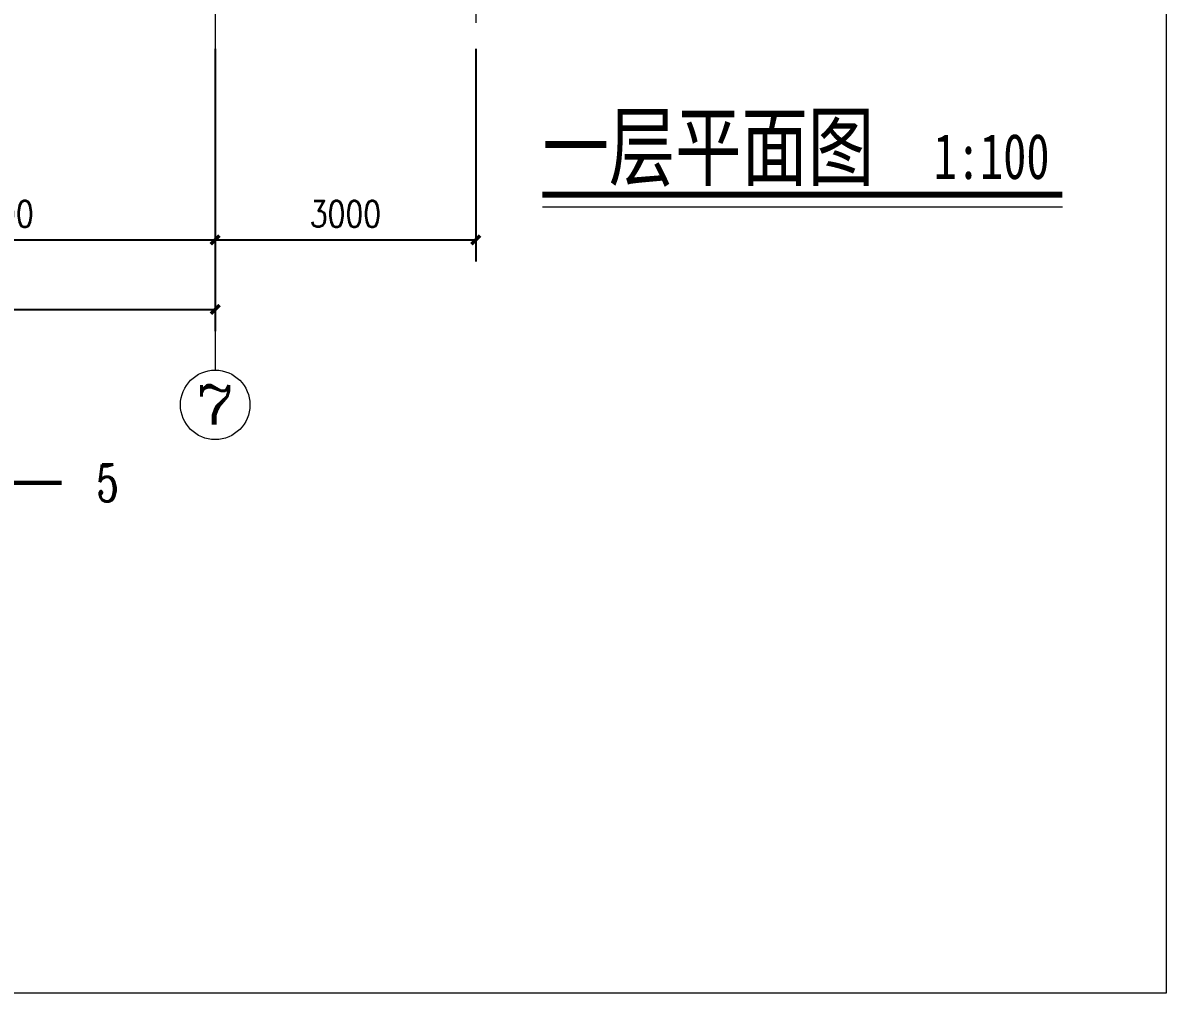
# Model space of a CAD drawing. Extents: x 577108 to 1042908, y 41950 to 81950.
# Drawn here: x 613343 to 626508, y 41950 to 53126 of the extents above; entities that cross this region are included whole.
import ezdxf
from ezdxf.enums import TextEntityAlignment as Align

# ---------------------------------------------------------------- set-up
doc = ezdxf.new("R2010")
doc.units = 0
doc.header["$LTSCALE"] = 1000
doc.header["$MEASUREMENT"] = 0
doc.linetypes.add('DOTE', pattern=[2.42, 2, -0.2, 0.02, -0.2])
doc.layers.get('0').update_dxf_attribs({"linetype": 'CONTINUOUS', "lineweight": 13})
doc.layers.get('Defpoints').update_dxf_attribs({"linetype": 'CONTINUOUS', "lineweight": 5})
for name, color, linetype, lineweight in [('AXIS', 3, 'CONTINUOUS', 15), ('AXIS_TEXT', 7, 'CONTINUOUS', 20), ('DIM_SYMB', 3, 'CONTINUOUS', 15), ('DOTE', 1, 'DOTE', 0), ('LM-S', 8, 'CONTINUOUS', 5), ('PUB_TEXT', 7, 'CONTINUOUS', 20)]:
    doc.layers.add(name, color=color, linetype=linetype, lineweight=lineweight)
doc.styles.add('_TCH_AXIS', font='COMPLEX', dxfattribs={"bigfont": 'GBCBIG'})
doc.styles.add('_TCH_LABEL', font='COMPLEX', dxfattribs={"bigfont": 'GBCBIG'})
doc.styles.add('COMPLEX', font='COMPLEX')
doc.styles.add('DIM_FONT', font='SIMPLEX.shx', dxfattribs={"width": 0.8, "bigfont": 'hztxt.shx'})
doc.styles.add('SIMHEI', font='simhei.ttf', dxfattribs={"width": 0.75, "height": 10})
doc.dimstyles.new('DIMN', dxfattribs={"dimtxt": 300, "dimasz": 100, "dimexe": 250, "dimexo": 300, "dimgap": 150, "dimtad": 1, "dimdec": 0, "dimzin": 0, "dimdsep": 46, "dimtxsty": 'DIM_FONT', "dimblk": 'ARCHTICK', "dimcen": 0.09, "dimclrt": 7, "dimazin": 2, "dimtfac": 1, "dimtdec": 0, "dimtix": 1, "dimtmove": 2, "dimatfit": 3, "dimldrblk": 'ARCHTICK', "dimfxl": 0, "dimtolj": 1, "dimtzin": 0, "dimarcsym": 0})

# ---------------------------------------------------------------- blocks, each defined once
blk = doc.blocks.new('_ArchTick')
at = {"color": 0, "linetype": 'ByBlock', "const_width": 0.4}
blk.add_lwpolyline([(-0.5, -0.5), (0.5, 0.5)], dxfattribs=at)
blk = doc.blocks.new('*D446')
at = {"layer": 'AXIS', "color": 0, "lineweight": -2, "transparency": 16777216}
for p, q in [((610558, 52826), (610558, 50376)), ((615558, 52826), (615558, 50376)), ((610558, 50626), (615558, 50626))]:
    blk.add_line(p, q, dxfattribs=at)
at = {"layer": 'Defpoints', "color": 0, "transparency": 16777216}
for p in [(610558, 53126), (615558, 53126), (615558, 50626)]:
    blk.add_point(p, dxfattribs=at)
at = {"layer": 'AXIS', "color": 0, "lineweight": -2, "transparency": 16777216, "xscale": 100, "yscale": 100, "zscale": 100, "rotation": 180}
blk.add_blockref('_ArchTick', (610558, 50626), dxfattribs=at)
at = {"layer": 'AXIS', "color": 0, "lineweight": -2, "transparency": 16777216, "xscale": 100, "yscale": 100, "zscale": 100}
blk.add_blockref('_ArchTick', (615558, 50626), dxfattribs=at)
at = {"layer": 'AXIS', "color": 7, "transparency": 16777216, "insert": (613058, 50926), "char_height": 300, "attachment_point": 5, "style": 'DIM_FONT'}
blk.add_mtext('\\A1;5000', dxfattribs=at)
blk = doc.blocks.new('*D447')
at = {"layer": 'AXIS', "color": 0, "lineweight": -2, "transparency": 16777216}
for p, q in [((615558, 52826), (615558, 50376)), ((618558, 52826), (618558, 50376)), ((615558, 50626), (618558, 50626))]:
    blk.add_line(p, q, dxfattribs=at)
at = {"layer": 'Defpoints', "color": 0, "transparency": 16777216}
for p in [(615558, 53126), (618558, 53126), (618558, 50626)]:
    blk.add_point(p, dxfattribs=at)
at = {"layer": 'AXIS', "color": 0, "lineweight": -2, "transparency": 16777216, "xscale": 100, "yscale": 100, "zscale": 100, "rotation": 180}
blk.add_blockref('_ArchTick', (615558, 50626), dxfattribs=at)
at = {"layer": 'AXIS', "color": 0, "lineweight": -2, "transparency": 16777216, "xscale": 100, "yscale": 100, "zscale": 100}
blk.add_blockref('_ArchTick', (618558, 50626), dxfattribs=at)
at = {"layer": 'AXIS', "color": 7, "transparency": 16777216, "insert": (617058, 50926), "char_height": 300, "attachment_point": 5, "style": 'DIM_FONT'}
blk.add_mtext('\\A1;3000', dxfattribs=at)
blk = doc.blocks.new('*D448')
at = {"layer": 'AXIS', "color": 0, "lineweight": -2, "transparency": 16777216}
for p, q in [((585058, 52826), (585058, 49576)), ((615558, 52826), (615558, 49576)), ((585058, 49826), (615558, 49826))]:
    blk.add_line(p, q, dxfattribs=at)
at = {"layer": 'Defpoints', "color": 0, "transparency": 16777216}
for p in [(585058, 53126), (615558, 53126), (615558, 49826)]:
    blk.add_point(p, dxfattribs=at)
at = {"layer": 'AXIS', "color": 0, "lineweight": -2, "transparency": 16777216, "xscale": 100, "yscale": 100, "zscale": 100, "rotation": 180}
blk.add_blockref('_ArchTick', (585058, 49826), dxfattribs=at)
at = {"layer": 'AXIS', "color": 0, "lineweight": -2, "transparency": 16777216, "xscale": 100, "yscale": 100, "zscale": 100}
blk.add_blockref('_ArchTick', (615558, 49826), dxfattribs=at)
at = {"layer": 'AXIS', "color": 7, "transparency": 16777216, "insert": (600308, 50126), "char_height": 300, "attachment_point": 5, "style": 'DIM_FONT'}
blk.add_mtext('\\A1;30500', dxfattribs=at)
blk = doc.blocks.new('_AXISO')
blk.add_circle((0, 0), 0.5)
at = {"layer": 'AXIS_TEXT', "style": 'COMPLEX', "width": 1.041667}
blk.add_attdef('A', text='', height=0.56, dxfattribs=at).set_placement((-0.25, -0.28), (0.25, -0.28), align=Align.FIT)

msp = doc.modelspace()

# ---------------------------------------------------------------- linework, layer by layer
at = {"layer": 'AXIS'}
msp.add_line((615558.4301, 53126.3111), (615558.4301, 49126.3111), dxfattribs=at)
at = {"layer": 'DIM_SYMB'}
for points, const_width in [([(619326.8682, 51146.6351), (625314.3365, 51146.6351)], 70), ([(613190.7809, 48826.3111), (613190.7809, 47826.3111), (613790.7809, 47826.3111)], 50)]:
    msp.add_lwpolyline(points, dxfattribs=dict(at, const_width=const_width))
msp.add_lwpolyline([(619326.8682, 51006.6351), (625314.3365, 51006.6351)], dxfattribs=at)
at = {"layer": 'DOTE'}
for p, q in [((615558.4301, 71126.3111), (615558.4301, 53126.3111)), ((618558.4301, 71126.3111), (618558.4301, 53126.3111))]:
    msp.add_line(p, q, dxfattribs=at)
at = {"layer": 'LM-S'}
msp.add_lwpolyline([(577108.4301, 81950.2272), (626508.4301, 81950.2272), (626508.4301, 41950.2272), (577108.4301, 41950.2272)], close=True, dxfattribs=at)

# ---------------------------------------------------------------- block references
at = {"layer": 'AXIS'}
ref = msp.add_blockref('_AXISO', (615558.4301, 48726.3111), dxfattribs=dict(at, xscale=800, yscale=800, zscale=800))
ref.add_attrib('A', '7', dxfattribs={"layer": 'AXIS_TEXT', "height": 452.5483, "style": '_TCH_AXIS', "width": 1.5}).set_placement((615332.1559, 48500.037), (615784.7042, 48500.037), align=Align.FIT)

# ---------------------------------------------------------------- texts
at = {"layer": 'PUB_TEXT'}
for s, height, style, width, p in [('一层平面图', 746.83544, 'SIMHEI', 0.75, (619326.8682, 51327.8209)), ('1:100', 522.78481, 'SIMHEI', 0.75, (623831.9315, 51327.8209)), ('5', 425, '_TCH_LABEL', 0.705882, (614190.7809, 47613.8111))]:
    msp.add_text(s, height=height, dxfattribs=dict(at, style=style, width=width)).set_placement(p)

# ---------------------------------------------------------------- dimensions: what is measured, and where the dimension line sits
at = {"layer": 'AXIS'}
for p1, p2, distance, picture, middle in [((585058.4301, 53126.3111), (615558.4301, 53126.3111), -3300, '*D448', (600308.4301, 50126.3111)), ((610558.4301, 53126.3111), (615558.4301, 53126.3111), -2500, '*D446', (613058.4301, 50926.3111)), ((615558.4301, 53126.3111), (618558.4301, 53126.3111), -2500, '*D447', (617058.4301, 50926.3111))]:
    dim = msp.add_aligned_dim(p1=p1, p2=p2, distance=distance, dimstyle='DIMN', dxfattribs=at)
    dim.commit()
    dim.dimension.update_dxf_attribs({"geometry": picture, "text_midpoint": middle})

doc.saveas('drawing.dxf')
